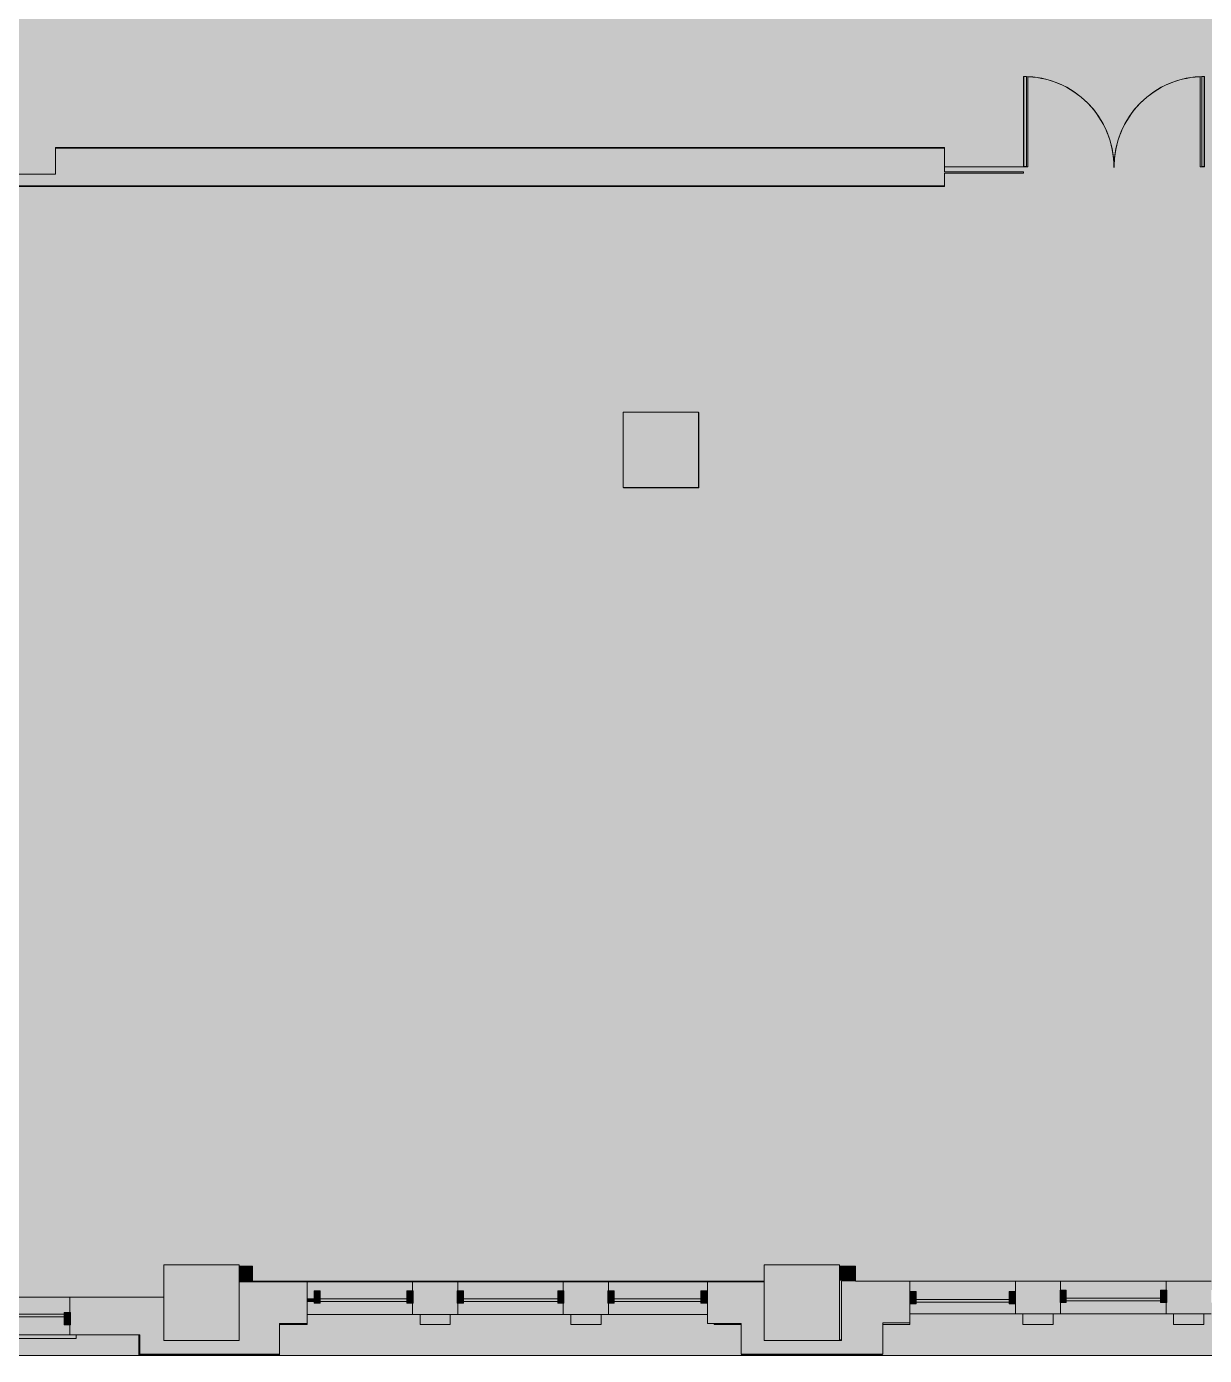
# Model space of a CAD drawing. Header units: inches. Extents: x -1880 to 225, y -1065 to 162.
# Drawn here: x -540 to -71, y -1023 to -494 of the extents above; entities that cross this region are included whole.
import ezdxf

# ---------------------------------------------------------------- set-up
doc = ezdxf.new("R2010")
doc.units = ezdxf.units.IN
doc.header["$MEASUREMENT"] = 0
for name, color, linetype, lineweight in [('06_555 11th St - background_dwg', 8, 'Continuous', 9), ('A-DETL-GENF', 92, 'Continuous', 9), ('A-DETL-THIN', 151, 'Continuous', 9), ('A-DOOR', 31, 'Continuous', 13), ('A-GLAZ-CURT', 52, 'Continuous', 13), ('A-GLAZ-CWMG', 51, 'Continuous', 13), ('A-WALL', 113, 'Continuous', 13), ('A-WALL-PATT', 111, 'Continuous', 13), ('C-Hatch', 7, 'Continuous', 9), ('Dimension', 7, 'Continuous', 9), ('I-WALL', 2, 'Continuous', 13), ('P-SILL', 7, 'Continuous', 9), ('S', 7, 'Continuous', 9), ('S-COLS', 52, 'Continuous', 13), ('W', 7, 'Continuous', 9)]:
    doc.layers.add(name, color=color, linetype=linetype, lineweight=lineweight)

# ---------------------------------------------------------------- blocks, each defined once
blk = doc.blocks.new('Double Glass Door - Ext-GL2-GLDALF-72_ x 84_-4813172-FIRST FLOOR POWER _ SIGNAL')
at = {"layer": 'A-DOOR', "color": 8, "lineweight": 20}
for p, q in [((-35.90625, 38.1875), (-34.90625, 38.1875)), ((-35.90625, 2.375), (-35.90625, 38.1875)), ((-34.90625, 38.1875), (-34.90625, 2.375)), ((34.90625, 38.1875), (34.90625, 2.375)), ((35.90625, 38.1875), (34.90625, 38.1875)), ((35.90625, 2.375), (35.90625, 38.1875)), ((-34.90625, 2.375), (-35.90625, 2.375)), ((34.90625, 2.375), (35.90625, 2.375))]:
    blk.add_line(p, q, dxfattribs=at)
at = {"layer": 'A-DOOR', "lineweight": 9}
for centre, start, end in [((-35.90625, 2.375), 359.5, 90), ((35.90625, 2.375), 90, 180.5)]:
    blk.add_arc(centre, 35.8125, start, end, dxfattribs=at)
blk = doc.blocks.new('System Panel - Glazed-4904362-FIRST FLOOR POWER _ SIGNAL')
at = {"layer": 'A-GLAZ-CURT', "lineweight": 9}
blk.add_hatch(color=7, dxfattribs=at).paths.add_polyline_path([(-18.75, 1.75), (-18.75, 0.75), (18.75, 0.75), (18.75, 1.75)], flags=0)
at = {"layer": 'A-GLAZ-CURT', "color": 8, "lineweight": 20}
for p, q in [((18.75, 1.75), (-18.75, 1.75)), ((-18.75, 1.75), (-18.75, 0.75)), ((-18.75, 0.75), (18.75, 0.75)), ((18.75, 0.75), (18.75, 1.75))]:
    blk.add_line(p, q, dxfattribs=at)
blk = doc.blocks.new('System Panel - Glazed-4903620-FIRST FLOOR POWER _ SIGNAL')
at = {"layer": 'A-GLAZ-CURT', "lineweight": 9}
blk.add_hatch(color=7, dxfattribs=at).paths.add_polyline_path([(17.25, 1.75), (-17.25, 1.75), (-17.25, 0.75), (17.25, 0.75)], flags=0)
at = {"layer": 'A-GLAZ-CURT', "color": 8, "lineweight": 20}
for p, q in [((17.25, 1.75), (-17.25, 1.75)), ((-17.25, 1.75), (-17.25, 0.75)), ((-17.25, 0.75), (17.25, 0.75)), ((17.25, 0.75), (17.25, 1.75))]:
    blk.add_line(p, q, dxfattribs=at)
blk = doc.blocks.new('System Panel - Glazed-4903624-FIRST FLOOR POWER _ SIGNAL')
at = {"layer": 'A-GLAZ-CURT', "lineweight": 9}
blk.add_hatch(color=7, dxfattribs=at).paths.add_polyline_path([(-18.75, 1.75), (-18.75, 0.75), (18.75, 0.75), (18.75, 1.75)], flags=0)
at = {"layer": 'A-GLAZ-CURT', "color": 8, "lineweight": 20}
for p, q in [((18.75, 1.75), (-18.75, 1.75)), ((-18.75, 1.75), (-18.75, 0.75)), ((-18.75, 0.75), (18.75, 0.75)), ((18.75, 0.75), (18.75, 1.75))]:
    blk.add_line(p, q, dxfattribs=at)
blk = doc.blocks.new('System Panel - Glazed-4917533-FIRST FLOOR POWER _ SIGNAL')
at = {"layer": 'A-GLAZ-CURT', "lineweight": 9}
blk.add_hatch(color=7, dxfattribs=at).paths.add_polyline_path([(-1.38, 1.75), (-1.38, 0.75), (1.38, 0.75), (1.38, 1.75)], flags=0)
at = {"layer": 'A-GLAZ-CURT', "color": 8, "lineweight": 20}
for p, q in [((1.38, 1.75), (-1.38, 1.75)), ((-1.38, 1.75), (-1.38, 0.75)), ((-1.38, 0.75), (1.38, 0.75)), ((1.38, 0.75), (1.38, 1.75))]:
    blk.add_line(p, q, dxfattribs=at)
blk = doc.blocks.new('System Panel - Glazed-4903431-FIRST FLOOR POWER _ SIGNAL')
at = {"layer": 'A-GLAZ-CURT', "lineweight": 9}
blk.add_hatch(color=7, dxfattribs=at).paths.add_polyline_path([(-18.62, -0.75), (-18.62, -1.75), (18.62, -1.75), (18.62, -0.75)], flags=0)
at = {"layer": 'A-GLAZ-CURT', "color": 8, "lineweight": 20}
for p, q in [((18.62, -0.75), (-18.62, -0.75)), ((-18.62, -0.75), (-18.62, -1.75)), ((-18.62, -1.75), (18.62, -1.75)), ((18.62, -1.75), (18.62, -0.75))]:
    blk.add_line(p, q, dxfattribs=at)
blk = doc.blocks.new('Rectangular Mullion - 2_5_ x 5_ rectangular-4903428-FIRST FLOOR POWER _ SIGNAL')
at = {"layer": 'A-GLAZ-CWMG', "lineweight": 9}
blk.add_hatch(color=7, dxfattribs=at).paths.add_polyline_path([(-1.25, -2.5), (-1.25, 2.5), (1.25, 2.5), (1.25, -2.5)], flags=0)
at = {"layer": 'A-GLAZ-CWMG', "color": 8, "lineweight": 20}
for p, q in [((-1.25, 2.5), (1.25, 2.5)), ((-1.25, -2.5), (-1.25, 2.5)), ((1.25, 2.5), (1.25, -2.5)), ((1.25, -2.5), (-1.25, -2.5))]:
    blk.add_line(p, q, dxfattribs=at)
blk = doc.blocks.new('Rectangular Mullion - 2_5_ x 5_ rectangular-4903618-FIRST FLOOR POWER _ SIGNAL')
at = {"layer": 'A-GLAZ-CWMG', "lineweight": 9}
blk.add_hatch(color=7, dxfattribs=at).paths.add_polyline_path([(-1.25, -2.5), (-1.25, 2.5), (1.25, 2.5), (1.25, -2.5)], flags=0)
at = {"layer": 'A-GLAZ-CWMG', "color": 8, "lineweight": 20}
for p, q in [((-1.25, 2.5), (1.25, 2.5)), ((-1.25, -2.5), (-1.25, 2.5)), ((1.25, 2.5), (1.25, -2.5)), ((1.25, -2.5), (-1.25, -2.5))]:
    blk.add_line(p, q, dxfattribs=at)
blk = doc.blocks.new('Rectangular Mullion - 2_5_ x 5_ rectangular-4904358-FIRST FLOOR POWER _ SIGNAL')
at = {"layer": 'A-GLAZ-CWMG', "lineweight": 9}
blk.add_hatch(color=7, dxfattribs=at).paths.add_polyline_path([(-1.25, -2.5), (-1.25, 2.5), (1, 2.5), (1, -2.5)], flags=0)
at = {"layer": 'A-GLAZ-CWMG', "color": 8, "lineweight": 20}
for p, q in [((-1.25, 2.5), (1.25, 2.5)), ((-1.25, -2.5), (-1.25, 2.5)), ((1.25, 2.5), (1.25, -2.5)), ((1.25, -2.5), (-1.25, -2.5))]:
    blk.add_line(p, q, dxfattribs=at)
blk = doc.blocks.new('System Panel - Glazed-4917535-FIRST FLOOR POWER _ SIGNAL')
at = {"layer": 'A-GLAZ-CURT', "lineweight": 9}
blk.add_hatch(color=7, dxfattribs=at).paths.add_polyline_path([(-18.5, 1.75), (-18.5, 0.75), (18.5, 0.75), (18.5, 1.75)], flags=0)
at = {"layer": 'A-GLAZ-CURT', "color": 8, "lineweight": 20}
for p, q in [((18.5, 1.75), (-18.5, 1.75)), ((-18.5, 1.75), (-18.5, 0.75)), ((-18.5, 0.75), (18.5, 0.75)), ((18.5, 0.75), (18.5, 1.75))]:
    blk.add_line(p, q, dxfattribs=at)
blk = doc.blocks.new('Rectangular Mullion - 2_5_ x 5_ rectangular-4904542-FIRST FLOOR POWER _ SIGNAL')
at = {"layer": 'A-GLAZ-CWMG', "lineweight": 9}
blk.add_hatch(color=7, dxfattribs=at).paths.add_polyline_path([(0, -2.5), (0, 2.5), (-2.5, 2.5), (-2.5, -2.5)], flags=0)
at = {"layer": 'A-GLAZ-CWMG', "color": 8, "lineweight": 20}
for p, q in [((0, 2.5), (-2.5, 2.5)), ((-2.5, 2.5), (-2.5, -2.5)), ((0, -2.5), (0, 2.5)), ((-2.5, -2.5), (0, -2.5))]:
    blk.add_line(p, q, dxfattribs=at)
blk = doc.blocks.new('Rectangular Mullion - 2_5_ x 5_ rectangular-4904546-FIRST FLOOR POWER _ SIGNAL')
at = {"layer": 'A-GLAZ-CWMG', "lineweight": 9}
blk.add_hatch(color=7, dxfattribs=at).paths.add_polyline_path([(-2.5, -2.5), (-2.5, 2.5), (0, 2.5), (0, -2.5)], flags=0)
at = {"layer": 'A-GLAZ-CWMG', "color": 8, "lineweight": 20}
for p, q in [((-2.5, 2.5), (0, 2.5)), ((-2.5, -2.5), (-2.5, 2.5)), ((0, 2.5), (0, -2.5)), ((0, -2.5), (-2.5, -2.5))]:
    blk.add_line(p, q, dxfattribs=at)
blk = doc.blocks.new('Concrete-Rectangular-Column - 30 x30-5170816-FIRST FLOOR POWER _ SIGNAL')
at = {"layer": 'S-COLS', "lineweight": 9}
blk.add_hatch(color=7, dxfattribs=at).paths.add_polyline_path([(-4.89, -15), (15, -15), (15, 15), (-15, 15), (-15, -15)], flags=0)
at = {"layer": 'S-COLS', "color": 8, "lineweight": 20}
for p, q in [((15, 15), (-15, 15)), ((-15, 15), (-15, -15)), ((15, -15), (15, 15)), ((-15, -15), (15, -15))]:
    blk.add_line(p, q, dxfattribs=at)
blk = doc.blocks.new('06_555 11th St - background_dwg-4793957-FIRST FLOOR POWER _ SIGNAL')
at = {"lineweight": 9, "flags": 128}
for points in [[(3236.68, 2448.43), (3236.68, 2412.47), (3234.93, 2412.47), (3234.93, 2448.47)], [(3305.18, 2448.43), (3305.18, 2412.47), (3306.93, 2412.47), (3306.93, 2448.47)]]:
    blk.add_lwpolyline(points, dxfattribs=at)
at = {"lineweight": 9}
for centre, start, end in [((3234.93, 2412.47), 0, 90), ((3306.93, 2412.47), 90, 180)]:
    blk.add_arc(centre, 36, start, end, dxfattribs=at)
at = {"layer": 'C-Hatch', "flags": 128}
for points in [[(2927.93, 1974.86), (2927.93, 1974.98), (2922.68, 1974.98)], [(2952.68, 1968.73), (2952.68, 1968.98), (2927.93, 1968.98)], [(2938.68, 1951.73), (2949.68, 1951.73), (2949.68, 1952.23)], [(2855.18, 1947.73), (2882.68, 1947.73), (2882.68, 1939.73), (2938.68, 1939.73), (2938.68, 1939.98)]]:
    blk.add_lwpolyline(points, dxfattribs=at)
at = {"layer": 'Dimension'}
for p, q in [((3203.43, 2412.47), (3234.93, 2412.47)), ((3203.43, 2404.97), (3203.43, 2404.72))]:
    blk.add_line(p, q, dxfattribs=at)
at = {"layer": 'Dimension', "flags": 128}
for points in [[(2849.43, 2419.97), (2849.43, 2420.22), (3203.43, 2420.22), (3203.43, 2419.97)], [(3203.43, 2404.72), (2829.68, 2404.72), (2829.68, 2408.72), (2831.93, 2408.72)]]:
    blk.add_lwpolyline(points, dxfattribs=at)
at = {"layer": 'P-SILL'}
for p, q in [((2952.68, 1968.98), (2991.68, 1968.98)), ((3009.68, 1968.98), (3051.68, 1968.98)), ((3069.68, 1968.98), (3108.68, 1968.98))]:
    blk.add_line(p, q, dxfattribs=at)
at = {"layer": 'P-SILL', "flags": 128}
blk.add_lwpolyline([(2810.68, 1947.73), (2810.68, 1946.23), (2857.68, 1946.23), (2857.68, 1947.73)], dxfattribs=at)
at = {"layer": 'S'}
blk.add_line((3162.43, 1945.73), (3161.68, 1945.73), dxfattribs=at)
at = {"layer": 'S', "flags": 128}
blk.add_lwpolyline([(3075.68, 2284.84), (3075.68, 2284.72), (3105.68, 2284.72), (3105.68, 2314.72), (3105.43, 2314.72)], dxfattribs=at)
at = {"layer": 'W'}
for p, q in [((3161.68, 1974.98), (3167.93, 1974.98)), ((2945.72, 1968.98), (2927.93, 1968.98)), ((3009.68, 1968.98), (3009.68, 1968.73))]:
    blk.add_line(p, q, dxfattribs=at)
at = {"layer": 'W', "flags": 128}
for points in [[(2927.93, 1974.86), (2927.93, 1974.98), (2922.68, 1974.98)], [(2952.68, 1968.73), (2952.68, 1968.98), (2945.72, 1968.98)], [(2991.68, 1968.73), (2991.68, 1968.98), (3009.68, 1968.98)], [(3051.68, 1968.73), (3051.68, 1968.98), (3069.68, 1968.98), (3069.68, 1968.73)], [(3108.68, 1968.73), (3108.68, 1968.98), (3131.68, 1968.98)], [(2938.68, 1951.73), (2949.68, 1951.73), (2949.68, 1952.23)], [(3006.68, 1955.73), (3006.68, 1951.73), (2994.68, 1951.73), (2994.68, 1955.73)], [(3066.68, 1955.73), (3066.68, 1951.73), (3054.68, 1951.73), (3054.68, 1955.73)], [(3122.43, 1951.73), (3111.68, 1951.73), (3111.68, 1952.23)], [(3189.68, 1952.48), (3189.68, 1951.73), (3178.93, 1951.73)], [(3246.68, 1955.98), (3246.68, 1951.73), (3234.68, 1951.73), (3234.68, 1955.98)], [(3306.68, 1955.98), (3306.68, 1951.73), (3294.68, 1951.73), (3294.68, 1955.98)], [(2882.68, 1947.73), (2882.68, 1939.73), (2938.68, 1939.73), (2938.68, 1939.98)], [(3178.68, 1939.98), (3178.68, 1939.73), (3122.68, 1939.73), (3122.68, 1939.98)]]:
    blk.add_lwpolyline(points, dxfattribs=at)

msp = doc.modelspace()

# ---------------------------------------------------------------- hatches: boundary and pattern name
at = {"layer": 'A-DETL-GENF'}
h = msp.add_hatch(color=254, dxfattribs=at)
h.paths.add_polyline_path([(40.86, -1023.03), (225.39, -1023.03), (225.39, -1010.03), (214.05, -1010.03), (214.05, -1001.03), (210.86, -1001.03), (210.86, -1004.28), (208.36, -1004.28), (208.36, -1001.03), (174.11, -1001.03), (174.11, -1004.28), (171.61, -1004.28), (171.61, -1006.53), (153.61, -1006.53), (153.61, -1004.28), (151.36, -1004.28), (151.36, -1001.03), (113.86, -1001.03), (113.86, -1004.28), (111.61, -1004.28), (111.61, -1006.53), (93.61, -1006.53), (93.61, -1004.41), (91.36, -1004.41), (91.36, -1001.16), (54.11, -1001.16), (54.11, -1004.41), (51.61, -1004.41), (51.61, -1010.53), (40.86, -1010.53), (40.86, -1022.53), (-15.64, -1022.53), (-15.64, -1010.03), (-26.39, -1010.03), (-26.39, -1001.28), (-29.14, -1001.28), (-29.14, -1002.03), (-31.64, -1002.03), (-31.64, -1001.28), (-66.14, -1001.28), (-66.14, -1002.03), (-68.39, -1002.03), (-68.39, -1006.53), (-86.39, -1006.53), (-86.39, -1002.03), (-88.64, -1002.03), (-88.64, -1001.28), (-126.14, -1001.28), (-126.14, -1002.03), (-128.39, -1002.03), (-128.39, -1006.53), (-146.39, -1006.53), (-146.39, -1002.53), (-148.89, -1002.53), (-148.89, -1001.78), (-185.89, -1001.78), (-185.89, -1002.53), (-188.39, -1002.53), (-188.39, -1010.03), (-199.14, -1010.03), (-199.14, -1022.53), (-255.64, -1022.53), (-255.64, -1010.28), (-269.01, -1010.28), (-269.01, -993.78), (-246.39, -993.78), (-246.39, -987.03), (-216.39, -987.03), (-216.39, -987.53), (-210.01, -987.53), (-210.01, -993.53), (-188.39, -993.53), (-188.39, -997.53), (-185.89, -997.53), (-185.89, -1000.78), (-148.89, -1000.78), (-148.89, -997.53), (-146.39, -997.53), (-146.39, -993.53), (-128.39, -993.53), (-128.39, -997.03), (-126.14, -997.03), (-126.14, -1000.28), (-88.64, -1000.28), (-88.64, -997.03), (-86.39, -997.03), (-86.39, -993.53), (-68.39, -993.53), (-68.39, -997.03), (-66.14, -997.03), (-66.14, -1000.28), (-31.64, -1000.28), (-31.64, -997.03), (-29.14, -997.03), (-29.14, -1000.28), (-26.39, -1000.28), (-26.39, -993.53), (-5.39, -993.53), (-5.39, -987.03), (24.61, -987.03), (24.61, -987.53), (29.99, -987.53), (29.99, -994.03), (51.61, -994.03), (51.61, -999.41), (54.11, -999.41), (54.11, -1000.16), (91.36, -1000.16), (91.36, -999.41), (93.61, -999.41), (93.61, -993.53), (111.61, -993.53), (111.61, -999.28), (113.86, -999.28), (113.86, -1000.03), (151.36, -1000.03), (151.36, -999.28), (153.61, -999.28), (153.61, -993.53), (171.61, -993.53), (171.61, -999.28), (174.11, -999.28), (174.11, -1000.03), (208.36, -1000.03), (208.36, -999.28), (210.86, -999.28), (210.86, -1000.03), (214.05, -1000.03), (214.05, -993.53), (225.39, -993.53), (225.39, -557.54), (-39.64, -557.54), (-39.64, -552.54), (-71.14, -552.54), (-71.14, -552.04), (-39.64, -552.04), (-39.64, -542.54), (225.39, -542.54), (225.39, -482.36), (-41.14, -482.36), (-41.14, -440.79), (-36.14, -440.79), (-36.14, -477.73), (-8.39, -477.73), (-8.39, -473.54), (47.61, -473.54), (47.61, -477.73), (215.86, -477.73), (215.86, -421.04), (219.36, -421.04), (219.36, -477.73), (225.39, -477.73), (225.39, -186.61), (194.93, -186.61), (194.93, -191.47), (190.3, -191.47), (190.3, -181.29), (194.93, -181.29), (194.93, -181.98), (225.39, -181.98), (225.39, -146.04), (194.93, -146.04), (194.93, -147.29), (190.3, -147.29), (190.3, -146.04), (-36.14, -146.04), (-36.14, -184.29), (-41.14, -184.29), (-41.14, -142.54), (183.8, -142.54), (183.8, -126.54), (188.43, -126.54), (188.43, -142.54), (225.39, -142.54), (225.39, 105.22), (203.61, 105.22), (203.61, 104.47), (201.61, 104.47), (201.61, 99.97), (183.61, 99.97), (183.61, 104.47), (181.36, 104.47), (181.36, 105.22), (143.86, 105.22), (143.86, 104.47), (141.61, 104.47), (141.61, 99.97), (123.61, 99.97), (123.61, 104.34), (121.36, 104.34), (121.36, 105.09), (84.11, 105.09), (84.11, 104.34), (81.61, 104.34), (81.61, 99.97), (62.98, 99.97), (62.98, 76.84), (22.23, 76.84), (22.23, 99.97), (3.61, 99.97), (3.61, 104.71), (1.36, 104.71), (1.36, 105.46), (-35.89, 105.46), (-35.89, 104.71), (-38.39, 104.71), (-38.39, 99.97), (-43.64, 99.97), (-43.64, -80.23), (188.43, -80.23), (188.43, -86.54), (183.8, -86.54), (183.8, -84.86), (-50.14, -84.86), (-50.14, -84.42), (-173.22, -84.42), (-173.22, -146.42), (-173.82, -146.42), (-173.82, -146.61), (-173.64, -146.62), (-173.64, -184.29), (-178.64, -184.29), (-178.64, -146.61), (-340.08, -146.61), (-340.08, -181.98), (-292.7, -181.98), (-292.7, -155.79), (-283.57, -155.79), (-283.57, -254.98), (-186.89, -254.98), (-186.89, -259.61), (-283.57, -259.61), (-283.57, -358.79), (-292.7, -358.79), (-292.7, -276.12), (-388.7, -276.12), (-388.7, -218.61), (-438.19, -218.61), (-438.19, -188.29), (-433.57, -188.29), (-433.57, -213.98), (-344.71, -213.98), (-344.71, -146.61), (-433.57, -146.61), (-433.57, -148.29), (-438.19, -148.29), (-438.19, -146.61), (-536.59, -146.61), (-536.59, -339.98), (-515.34, -339.98), (-515.34, -476.99), (-448.19, -476.99), (-448.19, -468.3), (-443.57, -468.3), (-443.57, -481.62), (-541.22, -481.62), (-541.22, -450.42), (-612.84, -450.42), (-612.84, -542.54), (-589.64, -542.54), (-589.64, -552.92), (-586.14, -552.92), (-586.14, -557.54), (-617.47, -557.54), (-617.47, -516.92), (-801.57, -516.92), (-801.59, -558.17), (-972.83, -558.17), (-972.83, -516.92), (-1220.57, -516.92), (-1220.57, -834.78), (-1220.32, -834.78), (-1220.32, -838.78), (-1218.07, -838.78), (-1218.07, -842.03), (-1184.89, -842.03), (-1184.89, -838.78), (-1182.64, -838.78), (-1182.64, -834.78), (-1163.64, -834.78), (-1163.64, -847.78), (-1167.57, -847.78), (-1167.57, -852.16), (-1179.57, -852.16), (-1179.57, -847.78), (-1182.64, -847.78), (-1182.64, -843.78), (-1184.89, -843.78), (-1184.89, -843.03), (-1218.07, -843.03), (-1218.07, -843.78), (-1220.32, -843.78), (-1220.32, -847.78), (-1223.57, -847.78), (-1223.57, -843.78), (-1229.89, -843.78), (-1229.89, -878.78), (-1235.14, -878.78), (-1235.14, -881.03), (-1235.39, -881.03), (-1235.39, -914.53), (-1235.14, -914.53), (-1235.14, -916.78), (-1229.89, -916.78), (-1229.89, -932.78), (-1235.26, -932.78), (-1235.26, -935.03), (-1235.39, -935.03), (-1235.39, -968.53), (-1235.26, -968.53), (-1235.26, -970.78), (-1229.89, -970.78), (-1229.89, -1004.78), (-666.89, -1004.78), (-666.89, -982.03), (-667.08, -982.03), (-667.08, -971.03), (-664.58, -971.03), (-664.58, -968.53), (-661.33, -968.53), (-661.33, -935.03), (-664.58, -935.03), (-664.58, -932.53), (-667.08, -932.53), (-667.08, -917.03), (-664.58, -917.03), (-664.58, -914.53), (-661.33, -914.53), (-661.33, -881.03), (-664.58, -881.03), (-664.58, -878.78), (-667.57, -878.78), (-667.57, -847.78), (-680.01, -847.78), (-680.01, -834.78), (-666.88, -834.78), (-666.88, -807.41), (-629.88, -807.41), (-629.88, -842.28), (-652.57, -842.28), (-652.57, -878.78), (-659.58, -878.78), (-659.58, -881.03), (-660.33, -881.03), (-660.33, -914.53), (-659.58, -914.53), (-659.58, -917.03), (-652.08, -917.03), (-652.08, -932.53), (-659.58, -932.53), (-659.58, -935.03), (-660.33, -935.03), (-660.33, -968.53), (-659.58, -968.53), (-659.58, -971.03), (-652.08, -971.03), (-652.08, -979.28), (-623.7, -979.28), (-623.7, -999.78), (-622.89, -999.78), (-622.89, -1006.03), (-620.39, -1006.03), (-620.39, -1006.78), (-583.39, -1006.78), (-583.39, -1006.03), (-580.89, -1006.03), (-580.89, -999.78), (-564.89, -999.78), (-564.89, -1005.9), (-562.39, -1005.9), (-562.39, -1006.65), (-525.14, -1006.65), (-525.14, -1005.9), (-522.89, -1005.9), (-522.89, -999.78), (-485.51, -999.78), (-485.51, -987.65), (-485.39, -987.65), (-485.39, -987.03), (-455.39, -987.03), (-455.39, -987.65), (-450.14, -987.65), (-450.14, -993.65), (-455.39, -993.65), (-455.39, -993.78), (-428.39, -993.78), (-428.39, -1000.53), (-425.64, -1000.53), (-425.64, -997.28), (-423.14, -997.28), (-423.14, -1000.53), (-388.64, -1000.53), (-388.64, -997.28), (-386.39, -997.28), (-386.39, -993.78), (-368.39, -993.78), (-368.39, -997.28), (-366.14, -997.28), (-366.14, -1000.53), (-328.64, -1000.53), (-328.64, -997.28), (-326.39, -997.28), (-326.39, -993.78), (-308.39, -993.78), (-308.39, -997.28), (-306.14, -997.28), (-306.14, -1000.53), (-271.64, -1000.53), (-271.64, -997.28), (-269.14, -997.28), (-269.14, -1002.28), (-271.64, -1002.28), (-271.64, -1001.53), (-306.14, -1001.53), (-306.14, -1002.28), (-308.39, -1002.28), (-308.39, -1006.78), (-326.39, -1006.78), (-326.39, -1002.28), (-328.64, -1002.28), (-328.64, -1001.53), (-366.14, -1001.53), (-366.14, -1002.28), (-368.39, -1002.28), (-368.39, -1006.78), (-386.39, -1006.78), (-386.39, -1002.28), (-388.64, -1002.28), (-388.64, -1001.53), (-423.14, -1001.53), (-423.14, -1002.28), (-425.64, -1002.28), (-425.64, -1001.53), (-428.39, -1001.53), (-428.39, -1010.28), (-439.39, -1010.28), (-439.39, -1022.53), (-495.01, -1022.53), (-495.01, -1014.78), (-522.89, -1014.78), (-522.89, -1010.9), (-525.14, -1010.9), (-525.14, -1007.65), (-562.39, -1007.65), (-562.39, -1010.9), (-564.89, -1010.9), (-564.89, -1014.78), (-580.89, -1014.78), (-580.89, -1011.03), (-583.39, -1011.03), (-583.39, -1007.78), (-620.39, -1007.78), (-620.39, -1011.03), (-622.89, -1011.03), (-622.89, -1014.78), (-623.7, -1014.78), (-623.7, -1014.53), (-661.39, -1014.53), (-661.39, -1022.78), (-1235.39, -1022.78), (-1235.39, -1023.03), (29.99, -1023.03)], flags=0)
h.paths.add_polyline_path([(24.36, -1017.03), (24.36, -1017.03), (0.86, -1017.03)], flags=0)
h.paths.add_polyline_path([(-239.14, -1017.03), (-215.64, -1017.03), (-215.64, -993.53), (-215.51, -993.53), (-215.51, -993.03), (-216.39, -993.03), (-216.39, -1017.03), (-239.14, -1017.03)], flags=0)
h.paths.add_polyline_path([(-630.45, -1009.03), (-629.2, -1009.03), (-629.2, -984.78), (-630.45, -984.78), (-630.45, -1008.28), (-660.45, -1008.28), (-660.45, -984.78), (-661.39, -984.78), (-661.39, -1009.03), (-660.45, -1009.03)], flags=0)
h.paths.add_polyline_path([(-1010.36, -852.78), (-1011.51, -852.78), (-1011.51, -847.78), (-1014.51, -847.78), (-1014.51, -843.74), (-1016.76, -843.74), (-1016.76, -842.99), (-1050.14, -842.99), (-1050.14, -843.74), (-1052.51, -843.74), (-1052.51, -847.78), (-1055.51, -847.78), (-1055.51, -852.16), (-1067.51, -852.16), (-1067.51, -847.78), (-1070.64, -847.78), (-1070.64, -843.78), (-1072.89, -843.78), (-1072.89, -843.03), (-1106.39, -843.03), (-1106.39, -843.78), (-1108.64, -843.78), (-1108.64, -847.78), (-1111.64, -847.78), (-1111.64, -852.16), (-1123.64, -852.16), (-1123.64, -847.78), (-1127.64, -847.78), (-1127.64, -834.78), (-1108.64, -834.78), (-1108.64, -838.78), (-1106.39, -838.78), (-1106.39, -842.03), (-1072.89, -842.03), (-1072.89, -838.78), (-1070.64, -838.78), (-1070.64, -834.78), (-1052.51, -834.78), (-1052.51, -838.74), (-1050.14, -838.74), (-1050.14, -841.99), (-1016.76, -841.99), (-1016.76, -838.74), (-1014.51, -838.74), (-1014.51, -834.78), (-996.51, -834.78), (-996.51, -838.74), (-994.01, -838.74), (-994.01, -841.99), (-960.76, -841.99), (-960.76, -838.74), (-959.01, -838.74), (-959.01, -808.9), (-939.76, -808.9), (-939.76, -812.65), (-940.39, -812.65), (-940.39, -838.78), (-938.14, -838.78), (-938.14, -842.03), (-904.64, -842.03), (-904.64, -838.78), (-902.39, -838.78), (-902.39, -834.78), (-884.39, -834.78), (-884.39, -838.78), (-882.14, -838.78), (-882.14, -842.03), (-848.64, -842.03), (-848.64, -838.78), (-846.39, -838.78), (-846.39, -834.78), (-828.64, -834.78), (-828.64, -838.75), (-826.14, -838.75), (-826.14, -842), (-792.89, -842), (-792.89, -838.75), (-790.64, -838.75), (-790.64, -834.78), (-772.64, -834.78), (-772.64, -838.72), (-770.14, -838.72), (-770.14, -841.97), (-736.89, -841.97), (-736.89, -838.72), (-734.64, -838.72), (-734.64, -834.78), (-716.01, -834.78), (-716.01, -847.78), (-719.14, -847.78), (-719.14, -852.16), (-731.14, -852.16), (-731.14, -847.78), (-734.64, -847.78), (-734.64, -843.72), (-736.89, -843.72), (-736.89, -842.97), (-770.14, -842.97), (-770.14, -843.72), (-772.64, -843.72), (-772.64, -847.78), (-775.64, -847.78), (-775.64, -852.16), (-787.64, -852.16), (-787.64, -847.78), (-790.64, -847.78), (-790.64, -843.75), (-792.89, -843.75), (-792.89, -843), (-826.14, -843), (-826.14, -843.75), (-828.64, -843.75), (-828.64, -847.78), (-831.64, -847.78), (-831.64, -852.16), (-843.64, -852.16), (-843.64, -847.78), (-846.39, -847.78), (-846.39, -843.78), (-848.64, -843.78), (-848.64, -843.03), (-882.14, -843.03), (-882.14, -843.78), (-884.39, -843.78), (-884.39, -847.78), (-887.39, -847.78), (-887.39, -852.16), (-899.39, -852.16), (-899.39, -847.78), (-902.39, -847.78), (-902.39, -843.78), (-904.64, -843.78), (-904.64, -843.03), (-938.14, -843.03), (-938.14, -843.78), (-940.39, -843.78), (-940.39, -847.78), (-943.39, -847.78), (-943.39, -852.16), (-955.39, -852.16), (-955.39, -847.78), (-959.01, -847.78), (-959.01, -843.74), (-960.76, -843.74), (-960.76, -842.99), (-994.01, -842.99), (-994.01, -843.74), (-996.51, -843.74), (-996.51, -847.78), (-999.51, -847.78), (-999.51, -852.78)], flags=0)
h.paths.add_polyline_path([(-636.57, -836.78), (-635.38, -836.78), (-635.38, -812.91), (-636.57, -812.91), (-636.57, -835.59)], flags=0)
h.paths.add_polyline_path([(-661.38, -836.78), (-660.57, -836.78), (-660.57, -812.91), (-661.38, -812.91), (-661.38, -834.78)], flags=0)
h.paths.add_polyline_path([(87.37, -677.68), (57.37, -677.68), (57.37, -647.68), (87.37, -647.68)], flags=0)
h.paths.add_polyline_path([(-272.63, -677.68), (-302.63, -677.68), (-302.63, -647.68), (-272.63, -647.68)], flags=0)
h.paths.add_polyline_path([(-632.63, -677.68), (-662.63, -677.68), (-662.63, -647.68), (-632.63, -647.68)], flags=0)
h.paths.add_polyline_path([(-935.35, -677.68), (-959.35, -677.68), (-959.35, -647.68), (-935.35, -647.68), (-935.35, -649.1)], flags=0)
h.paths.add_polyline_path([(-272.63, -557.54), (-546.14, -557.54), (-546.14, -552.92), (-528.64, -552.92), (-528.64, -542.54), (-174.64, -542.54), (-174.64, -552.04), (-143.14, -552.04), (-143.14, -552.54), (-174.64, -552.54), (-174.64, -557.54)], flags=0)
h.paths.add_polyline_path([(-382.7, -482.37), (-394.7, -482.37), (-394.7, -464.68), (-382.7, -464.68), (-382.7, -477.74), (-178.64, -477.74), (-178.64, -440.79), (-173.64, -440.79), (-173.64, -482.37), (-371.88, -482.37)], flags=0)
h.paths.add_polyline_path([(-519.97, -476.99), (-519.97, -344.61), (-532.22, -344.61), (-532.22, -476.99), (-528.64, -476.99)], flags=0)
h.paths.add_polyline_path([(77.55, -467.79), (74.05, -467.79), (74.05, -370.79), (77.55, -370.79), (77.55, -450.42)], flags=0)
h.paths.add_polyline_path([(70.11, -467.79), (70.11, -370.79), (73.61, -370.79), (73.61, -467.79)], flags=0)
h.paths.add_polyline_path([(-288.07, -467.79), (-292.7, -467.79), (-292.7, -370.79), (-283.57, -370.79), (-283.57, -467.79)], flags=0)
h.paths.add_polyline_path([(-264.89, -461.79), (-264.89, -377.79), (-190.64, -377.79), (-190.64, -398.79), (-197.64, -398.79), (-197.64, -381.29), (-261.39, -381.29), (-261.39, -458.29), (-197.64, -458.29), (-197.64, -440.79), (-190.64, -440.79), (-190.64, -461.79), (-261.39, -461.79)], flags=0)
h.paths.add_polyline_path([(46.61, -461.79), (-24.14, -461.79), (-24.14, -440.79), (-17.14, -440.79), (-17.14, -458.29), (46.61, -458.29), (46.61, -381.29), (-17.14, -381.29), (-17.14, -398.79), (-24.14, -398.79), (-24.14, -377.79), (50.11, -377.79), (50.11, -461.79), (47.61, -461.79)], flags=0)
h.paths.add_polyline_path([(-443.57, -428.3), (-448.19, -428.3), (-448.19, -397.3), (-388.7, -397.3), (-388.7, -297.81), (-384.07, -297.81), (-384.07, -409.3), (-382.7, -409.3), (-382.7, -424.68), (-394.7, -424.63), (-394.7, -409.3), (-443.57, -409.3), (-443.57, -424.68)], flags=0)
h.paths.add_polyline_path([(-41.14, -400.29), (-41.14, -332.79), (-36.14, -332.79), (-36.14, -400.29)], flags=0)
h.paths.add_polyline_path([(-173.64, -400.29), (-178.64, -400.29), (-178.64, -332.79), (-173.64, -332.79), (-173.64, -397.08)], flags=0)
h.paths.add_polyline_path([(215.86, -381.04), (215.86, -366.79), (77.76, -366.79), (77.76, -359.79), (183.01, -359.79), (183.01, -363.29), (219.36, -363.29), (219.36, -381.04)], flags=0)
h.paths.add_polyline_path([(-261.39, -370.79), (-268.39, -370.79), (-268.39, -361.79), (-200.39, -361.79), (-200.39, -370.79)], flags=0)
h.paths.add_polyline_path([(-14.39, -369.79), (-14.39, -360.79), (47.61, -360.79), (47.61, -369.79), (46.61, -369.79)], flags=0)
h.paths.add_polyline_path([(77.36, -358.79), (73.86, -358.79), (73.86, -155.79), (77.36, -155.79), (77.36, -236.17), (182.76, -236.17), (182.76, -245.42), (77.36, -245.42), (77.36, -334.85)], flags=0)
h.paths.add_polyline_path([(70.11, -358.79), (69.86, -358.79), (69.86, -260.11), (-28.39, -260.11), (-28.39, -255.48), (69.86, -255.48), (69.86, -155.79), (73.36, -155.79), (73.36, -358.79)], flags=0)
h.paths.add_polyline_path([(-14.39, -353.79), (-24.14, -353.79), (-24.14, -332.79), (-17.14, -332.79), (-17.14, -350.29), (46.61, -350.29), (46.61, -273.29), (-17.14, -273.29), (-17.14, -290.79), (-24.14, -290.79), (-24.14, -269.79), (50.11, -269.79), (50.11, -353.79), (46.61, -353.79)], flags=0)
h.paths.add_polyline_path([(-200.39, -353.79), (-264.89, -353.79), (-264.89, -269.79), (-190.64, -269.79), (-190.64, -290.79), (-197.64, -290.79), (-197.64, -273.29), (-261.39, -273.29), (-261.39, -350.29), (-197.64, -350.29), (-197.64, -332.79), (-190.64, -332.79), (-190.64, -353.79), (-197.64, -353.79)], flags=0)
h.paths.add_polyline_path([(186.86, -337.79), (186.86, -262.79), (190.36, -262.79), (190.36, -337.79)], flags=0)
h.paths.add_polyline_path([(190.86, -337.79), (190.86, -262.79), (194.36, -262.79), (194.36, -337.79)], flags=0)
h.paths.add_polyline_path([(-173.64, -292.29), (-178.64, -292.29), (-178.64, -224.79), (-173.64, -224.79), (-173.64, -289.08)], flags=0)
h.paths.add_polyline_path([(-41.14, -292.29), (-41.14, -224.79), (-36.14, -224.79), (-36.14, -292.29)], flags=0)
h.paths.add_polyline_path([(-309.71, -271.5), (-292.7, -271.5), (-292.7, -218.61), (-321.09, -218.61), (-321.09, -271.5)], flags=0)
h.paths.add_polyline_path([(-325.72, -271.5), (-325.72, -218.61), (-384.07, -218.61), (-384.07, -271.5)], flags=0)
h.paths.add_polyline_path([(-261.39, -245.79), (-264.89, -245.79), (-264.89, -161.79), (-190.64, -161.79), (-190.64, -182.79), (-197.64, -182.79), (-197.64, -165.29), (-261.39, -165.29), (-261.39, -242.29), (-197.64, -242.29), (-197.64, -224.79), (-190.64, -224.79), (-190.64, -245.79), (-261.37, -245.79)], flags=0)
h.paths.add_polyline_path([(46.61, -245.79), (-24.14, -245.79), (-24.14, -224.79), (-17.14, -224.79), (-17.14, -242.29), (46.61, -242.29), (46.61, -165.29), (-17.14, -165.29), (-17.14, -182.79), (-24.14, -182.79), (-24.14, -161.79), (50.11, -161.79), (50.11, -245.79)], flags=0)
h.paths.add_polyline_path([(190.3, -232.47), (190.3, -231.47), (194.93, -231.47), (194.93, -232.47)], flags=0)
h.paths.add_polyline_path([(-296.81, -213.98), (-292.7, -213.98), (-292.7, -186.61), (-340.08, -186.61), (-340.08, -213.98), (-298.35, -213.98)], flags=0)
h.paths.add_polyline_path([(47.61, -151.36), (-8.39, -151.36), (-8.39, -146.73), (47.61, -146.73)], flags=0)
h.paths.add_polyline_path([(57.48, 82.34), (57.48, 99.97), (57.23, 99.97), (57.23, 82.34)], flags=0)
h.paths.add_polyline_path([(121.36, 106.09), (121.36, 109.34), (123.61, 109.34), (123.61, 111.97), (126.61, 111.97), (126.61, 117.22), (138.61, 117.22), (138.61, 111.97), (141.61, 111.97), (141.61, 109.47), (143.86, 109.47), (143.86, 106.22), (181.36, 106.22), (181.36, 109.47), (183.61, 109.47), (183.61, 111.97), (186.61, 111.97), (186.61, 117.22), (198.61, 117.22), (198.61, 111.97), (201.61, 111.97), (201.61, 109.47), (203.61, 109.47), (203.61, 106.22), (225.39, 106.22), (225.39, 119.58), (-44.22, 119.58), (-44.22, 117.22), (-41.39, 117.22), (-41.39, 111.97), (-38.39, 111.97), (-38.39, 109.71), (-35.89, 109.71), (-35.89, 106.46), (1.36, 106.46), (1.36, 109.71), (3.61, 109.71), (3.61, 111.97), (6.61, 111.97), (6.61, 116.97), (12.61, 116.97), (12.61, 117.97), (72.61, 117.97), (72.61, 116.97), (78.61, 116.97), (78.61, 111.97), (81.61, 111.97), (81.61, 109.34), (84.11, 109.34), (84.11, 106.09), (91.61, 106.09)], flags=0)
at = {"layer": 'A-WALL-PATT', "lineweight": 9}
for points in [[(-174.64, -557.54), (-174.64, -542.54), (-528.64, -542.54), (-528.64, -557.54), (-309.71, -557.54)], [(-485.51, -1007.28), (-485.39, -1007.28), (-485.39, -987.65), (-485.51, -987.65), (-485.51, -999.78)], [(-450.14, -993.65), (-450.14, -987.65), (-455.39, -987.65), (-455.39, -993.65)], [(-215.51, -993.03), (-215.51, -987.53), (-216.39, -987.53), (-216.39, -993.03), (-215.64, -993.03)], [(-210.01, -993.53), (-210.01, -987.53), (-215.51, -987.53), (-215.51, -993.53)], [(-439.39, -1022.53), (-439.39, -993.78), (-455.39, -993.78), (-455.39, -1022.53)], [(-428.39, -1010.28), (-428.39, -993.78), (-439.39, -993.78), (-439.39, -1010.28)], [(-246.39, -1010.28), (-246.39, -993.78), (-269.01, -993.78), (-269.01, -1010.28), (-255.64, -1010.28)], [(-210.01, -1010.03), (-188.39, -1010.03), (-188.39, -993.53), (-215.64, -993.53), (-215.64, -1010.03)], [(-485.51, -1022.53), (-480.01, -1022.53), (-480.01, -1017.03), (-485.39, -1017.03), (-485.39, -1007.28), (-495.01, -1007.28), (-495.01, -1022.53)], [(-199.14, -1022.53), (-199.14, -1010.03), (-215.64, -1010.03), (-215.64, -1022.53), (-210.01, -1022.53)], [(-255.64, -1022.53), (-239.14, -1022.53), (-239.14, -1017.03), (-246.39, -1017.03), (-246.39, -1010.28), (-255.64, -1010.28)], [(-468.42, -1022.53), (-455.39, -1022.53), (-455.39, -1017.03), (-480.01, -1017.03), (-480.01, -1022.53)], [(-239.14, -1022.53), (-215.64, -1022.53), (-215.64, -1017.03), (-239.14, -1017.03)]]:
    msp.add_hatch(color=7, dxfattribs=at).paths.add_polyline_path(points, flags=0)
h = msp.add_hatch(color=7, dxfattribs=at)
h.paths.add_polyline_path([(-528.64, -557.54), (-528.64, -552.92), (-546.14, -552.96), (-546.14, -557.54)], flags=0)
h.paths.add_polyline_path([(-586.14, -557.54), (-586.14, -552.92), (-589.64, -552.92), (-589.64, -557.54)], flags=0)
h = msp.add_hatch(color=7, dxfattribs=at)
h.paths.add_polyline_path([(-42.16, -552.54), (-39.64, -552.54), (-39.64, -552.04), (-71.14, -552.04), (-71.14, -552.54)], flags=0)
h.paths.add_polyline_path([(-143.14, -552.54), (-143.14, -552.04), (-174.64, -552.04), (-174.64, -552.54)], flags=0)
h = msp.add_hatch(color=7, dxfattribs=at)
h.paths.add_polyline_path([(-326.39, -1006.78), (-308.39, -1006.78), (-308.39, -993.78), (-326.39, -993.78)], flags=0)
h.paths.add_polyline_path([(-386.39, -1006.78), (-368.39, -1006.78), (-368.39, -993.78), (-386.39, -993.78)], flags=0)
h = msp.add_hatch(color=7, dxfattribs=at)
h.paths.add_polyline_path([(-68.39, -1006.53), (-68.39, -993.53), (-86.39, -993.53), (-86.39, -1006.53)], flags=0)
h.paths.add_polyline_path([(-128.39, -1006.53), (-128.39, -993.53), (-146.39, -993.53), (-146.39, -1006.53)], flags=0)
h = msp.add_hatch(color=7, dxfattribs=at)
h.paths.add_polyline_path([(-522.89, -1014.78), (-495.01, -1014.78), (-495.01, -1007.28), (-485.51, -1007.28), (-485.51, -999.78), (-522.89, -999.78)], flags=0)
h.paths.add_polyline_path([(-577.26, -1014.78), (-564.89, -1014.78), (-564.89, -999.78), (-580.89, -999.78), (-580.89, -1014.78)], flags=0)
h.paths.add_polyline_path([(-623.7, -1014.78), (-622.89, -1014.78), (-622.89, -999.78), (-623.7, -999.78), (-623.7, -1014.53)], flags=0)

# ---------------------------------------------------------------- linework, layer by layer
at = {"layer": 'A-DETL-THIN'}
msp.add_line((-1235.39, -1023.03), (225.39, -1023.03), dxfattribs=at)
at = {"layer": 'A-WALL', "color": 8, "lineweight": 20}
for p, q in [((-174.64, -542.54), (-528.64, -542.54)), ((-528.64, -542.54), (-528.64, -552.92)), ((-174.64, -552.04), (-174.64, -542.54)), ((-528.64, -552.92), (-546.14, -552.92)), ((-174.64, -557.54), (-174.64, -552.54)), ((-546.14, -557.54), (-174.64, -557.54)), ((-485.39, -987.65), (-485.51, -987.65)), ((-485.51, -987.65), (-485.51, -999.78)), ((-450.14, -987.65), (-455.39, -987.65)), ((-450.14, -993.65), (-450.14, -987.65)), ((-210.01, -987.53), (-216.39, -987.53)), ((-210.01, -993.53), (-210.01, -987.53)), ((-455.39, -993.65), (-450.14, -993.65)), ((-428.39, -993.78), (-455.39, -993.78)), ((-428.39, -1010.28), (-428.39, -993.78)), ((-368.39, -993.78), (-386.39, -993.78)), ((-386.39, -993.78), (-386.39, -1006.78)), ((-368.39, -1006.78), (-368.39, -993.78)), ((-308.39, -993.78), (-326.39, -993.78)), ((-326.39, -993.78), (-326.39, -1006.78)), ((-308.39, -1006.78), (-308.39, -993.78)), ((-246.39, -993.78), (-269.01, -993.78)), ((-269.01, -993.78), (-269.01, -1010.28)), ((-216.39, -993.03), (-215.51, -993.03)), ((-215.51, -993.53), (-215.64, -993.53)), ((-215.64, -993.53), (-215.64, -1017.03)), ((-215.51, -993.03), (-215.51, -993.53)), ((-188.39, -993.53), (-210.01, -993.53)), ((-188.39, -1010.03), (-188.39, -993.53)), ((-128.39, -993.53), (-146.39, -993.53)), ((-146.39, -993.53), (-146.39, -1006.53)), ((-128.39, -1006.53), (-128.39, -993.53)), ((-68.39, -993.53), (-86.39, -993.53)), ((-86.39, -993.53), (-86.39, -1006.53)), ((-485.51, -999.78), (-522.89, -999.78)), ((-522.89, -999.78), (-522.89, -1014.78)), ((-386.39, -1006.78), (-368.39, -1006.78)), ((-326.39, -1006.78), (-308.39, -1006.78)), ((-199.14, -1010.03), (-188.39, -1010.03)), ((-199.14, -1022.53), (-199.14, -1010.03)), ((-146.39, -1006.53), (-128.39, -1006.53)), ((-86.39, -1006.53), (-68.39, -1006.53)), ((-522.89, -1014.78), (-495.01, -1014.78)), ((-495.01, -1014.78), (-495.01, -1022.53)), ((-439.39, -1022.53), (-439.39, -1010.28)), ((-439.39, -1010.28), (-428.39, -1010.28)), ((-269.01, -1010.28), (-255.64, -1010.28)), ((-255.64, -1010.28), (-255.64, -1022.53)), ((-215.64, -1017.03), (-216.39, -1017.03)), ((-495.01, -1022.53), (-439.39, -1022.53)), ((-255.64, -1022.53), (-199.14, -1022.53))]:
    msp.add_line(p, q, dxfattribs=at)
at = {"layer": 'A-WALL', "lineweight": 9}
for p, q in [((-428.39, -993.78), (-386.39, -993.78)), ((-368.39, -993.78), (-326.39, -993.78)), ((-308.39, -993.78), (-269.01, -993.78)), ((-188.39, -993.53), (-146.39, -993.53)), ((-128.39, -993.53), (-86.39, -993.53)), ((-564.89, -999.78), (-522.89, -999.78)), ((-386.39, -1006.78), (-428.39, -1006.78)), ((-326.39, -1006.78), (-368.39, -1006.78)), ((-269.01, -1006.78), (-308.39, -1006.78)), ((-146.39, -1006.53), (-188.39, -1006.53)), ((-86.39, -1006.53), (-128.39, -1006.53)), ((-522.89, -1014.78), (-564.89, -1014.78))]:
    msp.add_line(p, q, dxfattribs=at)
at = {"layer": 'I-WALL', "color": 8, "lineweight": 20}
for p, q in [((-143.14, -552.04), (-174.64, -552.04)), ((-174.64, -552.54), (-143.14, -552.54)), ((-143.14, -552.54), (-143.14, -552.04))]:
    msp.add_line(p, q, dxfattribs=at)

# ---------------------------------------------------------------- block references
at = {"layer": '06_555 11th St - background_dwg', "color": 7}
msp.add_blockref('06_555 11th St - background_dwg-4793957-FIRST FLOOR POWER _ SIGNAL', (-3378.07, -2962.51), dxfattribs=at)
at = {"layer": 'A-DOOR'}
msp.add_blockref('Double Glass Door - Ext-GL2-GLDALF-72_ x 84_-4813172-FIRST FLOOR POWER _ SIGNAL', (-107.14, -552.29), dxfattribs=at)
at = {"layer": 'A-GLAZ-CURT', "lineweight": 9, "rotation": 180}
for name, p in [('System Panel - Glazed-4917533-FIRST FLOOR POWER _ SIGNAL', (-427.01, -999.78)), ('System Panel - Glazed-4903620-FIRST FLOOR POWER _ SIGNAL', (-405.89, -999.78)), ('System Panel - Glazed-4903624-FIRST FLOOR POWER _ SIGNAL', (-347.39, -999.78)), ('System Panel - Glazed-4903620-FIRST FLOOR POWER _ SIGNAL', (-288.89, -999.78)), ('System Panel - Glazed-4917535-FIRST FLOOR POWER _ SIGNAL', (-167.39, -1000.03)), ('System Panel - Glazed-4904362-FIRST FLOOR POWER _ SIGNAL', (-107.39, -999.53)), ('System Panel - Glazed-4903431-FIRST FLOOR POWER _ SIGNAL', (-543.76, -1008.4))]:
    msp.add_blockref(name, p, dxfattribs=at)
at = {"layer": 'A-GLAZ-CWMG', "lineweight": 9, "extrusion": (0, 0, -1)}
for name, p in [('Rectangular Mullion - 2_5_ x 5_ rectangular-4903618-FIRST FLOOR POWER _ SIGNAL', (424.39, -999.78)), ('Rectangular Mullion - 2_5_ x 5_ rectangular-4903618-FIRST FLOOR POWER _ SIGNAL', (387.39, -999.78)), ('Rectangular Mullion - 2_5_ x 5_ rectangular-4903618-FIRST FLOOR POWER _ SIGNAL', (367.39, -999.78)), ('Rectangular Mullion - 2_5_ x 5_ rectangular-4903618-FIRST FLOOR POWER _ SIGNAL', (327.39, -999.78)), ('Rectangular Mullion - 2_5_ x 5_ rectangular-4903618-FIRST FLOOR POWER _ SIGNAL', (307.39, -999.78)), ('Rectangular Mullion - 2_5_ x 5_ rectangular-4903618-FIRST FLOOR POWER _ SIGNAL', (270.39, -999.78)), ('Rectangular Mullion - 2_5_ x 5_ rectangular-4904546-FIRST FLOOR POWER _ SIGNAL', (188.39, -1000.03)), ('Rectangular Mullion - 2_5_ x 5_ rectangular-4904358-FIRST FLOOR POWER _ SIGNAL', (127.39, -999.53)), ('Rectangular Mullion - 2_5_ x 5_ rectangular-4904358-FIRST FLOOR POWER _ SIGNAL', (87.39, -999.53)), ('Rectangular Mullion - 2_5_ x 5_ rectangular-4903428-FIRST FLOOR POWER _ SIGNAL', (523.89, -1008.4))]:
    msp.add_blockref(name, p, dxfattribs=at)
at = {"layer": 'A-GLAZ-CWMG', "lineweight": 9}
msp.add_blockref('Rectangular Mullion - 2_5_ x 5_ rectangular-4904542-FIRST FLOOR POWER _ SIGNAL', (-146.39, -1000.03), dxfattribs=at)
at = {"layer": 'S-COLS', "lineweight": 9}
for p in [(-287.63, -662.68), (-470.39, -1002.03), (-231.39, -1002.03)]:
    msp.add_blockref('Concrete-Rectangular-Column - 30 x30-5170816-FIRST FLOOR POWER _ SIGNAL', p, dxfattribs=at)

doc.saveas('drawing.dxf')
